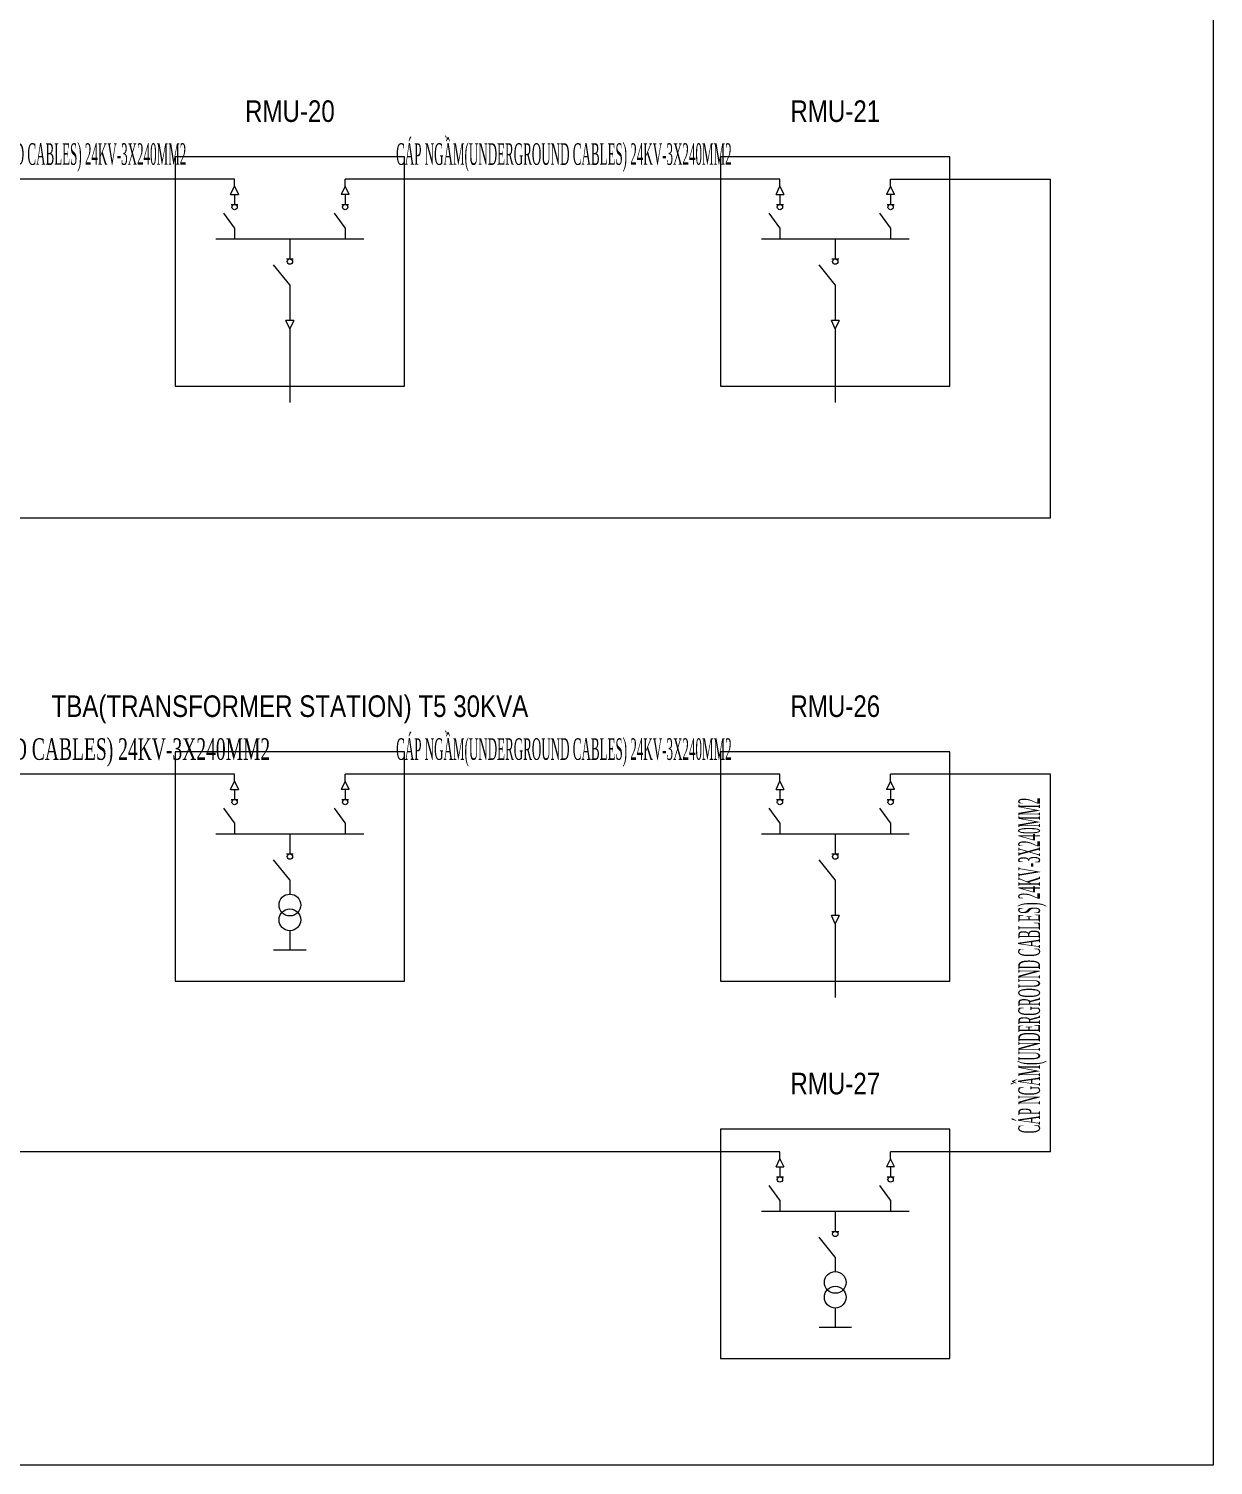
# Model space of a CAD drawing. Extents: x 391676 to 411044, y 2302576 to 2306330.
# Drawn here: x 392867 to 393416, y 2303862 to 2304528 of the extents above; entities that cross this region are included whole.
import ezdxf
from ezdxf.enums import TextEntityAlignment as Align

# ---------------------------------------------------------------- set-up
doc = ezdxf.new("R2010")
doc.units = 0
doc.header["$LTSCALE"] = 5
doc.header["$MEASUREMENT"] = 0
doc.layers.get('0').update_dxf_attribs({"linetype": 'CONTINUOUS', "lineweight": 5})
doc.styles.add('T1', font='vntimeh.shx', dxfattribs={"width": 0.6})
doc.styles.add('T2', font='VHARIAL.TTF', dxfattribs={"width": 0.8})

# ---------------------------------------------------------------- blocks, each defined once
blk = doc.blocks.new('sdgd3')
blk.add_wipeout([(396956.65, 2294428.25), (396956.65, 2295865.45), (398696.52, 2295865.45), (398696.52, 2294428.25)])
for p, q in [((398242.74, 2295024.38), (398041.16, 2295024.38)), ((398495.61, 2295024.38), (398294.03, 2295024.38)), ((398546.91, 2295024.38), (398621.03, 2295024.38)), ((398242.74, 2295017.4), (398242.74, 2295012.72)), ((398242.74, 2295017.4), (398242.74, 2295012.72)), ((398294.03, 2295017.4), (398294.03, 2295012.72)), ((398294.03, 2295017.4), (398294.03, 2295012.72)), ((398495.61, 2295017.4), (398495.61, 2295012.72)), ((398495.61, 2295017.4), (398495.61, 2295012.72)), ((398546.91, 2295017.4), (398546.91, 2295012.72)), ((398546.91, 2295017.4), (398546.91, 2295012.72)), ((398241.16, 2295012.72), (398244.32, 2295012.72)), ((398292.45, 2295012.72), (398295.62, 2295012.72)), ((398494.03, 2295012.72), (398497.19, 2295012.72)), ((398545.32, 2295012.72), (398548.49, 2295012.72)), ((398242.74, 2295001.85), (398237.8, 2295008.66)), ((398242.74, 2295001.85), (398237.8, 2295008.66)), ((398294.03, 2295001.85), (398289.09, 2295008.66)), ((398294.03, 2295001.85), (398289.09, 2295008.66)), ((398495.61, 2295001.85), (398490.67, 2295008.66)), ((398495.61, 2295001.85), (398490.67, 2295008.66)), ((398546.91, 2295001.85), (398541.97, 2295008.66)), ((398546.91, 2295001.85), (398541.97, 2295008.66)), ((398242.74, 2295001.85), (398242.74, 2294996.75)), ((398242.74, 2295001.85), (398242.74, 2294996.75)), ((398268.39, 2294996.75), (398268.39, 2294987.45)), ((398268.39, 2294996.75), (398268.39, 2294987.45)), ((398294.03, 2295001.85), (398294.03, 2294996.75)), ((398294.03, 2295001.85), (398294.03, 2294996.75)), ((398495.61, 2295001.85), (398495.61, 2294996.75)), ((398495.61, 2295001.85), (398495.61, 2294996.75)), ((398521.26, 2294996.75), (398521.26, 2294987.45)), ((398521.26, 2294996.75), (398521.26, 2294987.45)), ((398546.91, 2295001.85), (398546.91, 2294996.75)), ((398546.91, 2295001.85), (398546.91, 2294996.75)), ((398268.39, 2294975.49), (398260.84, 2294984.78)), ((398268.39, 2294975.49), (398260.84, 2294984.78)), ((398266.8, 2294987.45), (398269.97, 2294987.45)), ((398521.26, 2294975.49), (398513.72, 2294984.78)), ((398521.26, 2294975.49), (398513.72, 2294984.78)), ((398519.68, 2294987.45), (398522.84, 2294987.45)), ((398268.39, 2294975.49), (398268.39, 2294958.87)), ((398268.39, 2294975.49), (398268.39, 2294958.87)), ((398521.26, 2294975.49), (398521.26, 2294958.87)), ((398521.26, 2294975.49), (398521.26, 2294958.87)), ((397043.77, 2294867.5), (398621.03, 2294867.5)), ((398242.74, 2294748.55), (398041.16, 2294748.55)), ((398495.61, 2294748.55), (398294.03, 2294748.55)), ((398241.16, 2294736.88), (398244.32, 2294736.88)), ((398242.74, 2294741.57), (398242.74, 2294736.88)), ((398242.74, 2294741.57), (398242.74, 2294736.88)), ((398292.45, 2294736.88), (398295.62, 2294736.88)), ((398294.03, 2294741.57), (398294.03, 2294736.88)), ((398294.03, 2294741.57), (398294.03, 2294736.88)), ((398494.03, 2294736.88), (398497.19, 2294736.88)), ((398495.61, 2294741.57), (398495.61, 2294736.88)), ((398495.61, 2294741.57), (398495.61, 2294736.88)), ((398545.32, 2294736.88), (398548.49, 2294736.88)), ((398546.91, 2294741.57), (398546.91, 2294736.88)), ((398546.91, 2294741.57), (398546.91, 2294736.88)), ((398242.74, 2294726.02), (398237.8, 2294732.83)), ((398242.74, 2294726.02), (398237.8, 2294732.83)), ((398294.03, 2294726.02), (398289.09, 2294732.83)), ((398294.03, 2294726.02), (398289.09, 2294732.83)), ((398495.61, 2294726.02), (398490.67, 2294732.83)), ((398495.61, 2294726.02), (398490.67, 2294732.83)), ((398546.91, 2294726.02), (398541.97, 2294732.83)), ((398546.91, 2294726.02), (398541.97, 2294732.83)), ((398242.74, 2294726.02), (398242.74, 2294720.92)), ((398242.74, 2294726.02), (398242.74, 2294720.92)), ((398294.03, 2294726.02), (398294.03, 2294720.92)), ((398294.03, 2294726.02), (398294.03, 2294720.92)), ((398495.61, 2294726.02), (398495.61, 2294720.92)), ((398495.61, 2294726.02), (398495.61, 2294720.92)), ((398546.91, 2294726.02), (398546.91, 2294720.92)), ((398546.91, 2294726.02), (398546.91, 2294720.92)), ((398268.39, 2294720.92), (398268.39, 2294711.62)), ((398268.39, 2294720.92), (398268.39, 2294711.62)), ((398521.26, 2294720.92), (398521.26, 2294711.62)), ((398521.26, 2294720.92), (398521.26, 2294711.62)), ((398266.8, 2294711.62), (398269.97, 2294711.62)), ((398519.68, 2294711.62), (398522.84, 2294711.62)), ((398268.39, 2294699.66), (398260.84, 2294708.95)), ((398268.39, 2294699.66), (398260.84, 2294708.95)), ((398521.26, 2294699.66), (398513.72, 2294708.95)), ((398521.26, 2294699.66), (398513.72, 2294708.95)), ((398268.39, 2294699.66), (398268.39, 2294693)), ((398268.39, 2294699.66), (398268.39, 2294693)), ((398521.26, 2294699.66), (398521.26, 2294683.04)), ((398521.26, 2294699.66), (398521.26, 2294683.04)), ((398268.39, 2294676.04), (398268.39, 2294667.09)), ((398268.39, 2294676.04), (398268.39, 2294667.09)), ((398495.61, 2294573.61), (397044.91, 2294573.61)), ((398621.03, 2294573.61), (398546.91, 2294573.61)), ((398495.61, 2294566.63), (398495.61, 2294561.94)), ((398495.61, 2294566.63), (398495.61, 2294561.94)), ((398546.91, 2294566.63), (398546.91, 2294561.94)), ((398546.91, 2294566.63), (398546.91, 2294561.94)), ((398495.61, 2294551.07), (398490.67, 2294557.89)), ((398495.61, 2294551.07), (398490.67, 2294557.89)), ((398494.03, 2294561.94), (398497.19, 2294561.94)), ((398546.91, 2294551.07), (398541.97, 2294557.89)), ((398546.91, 2294551.07), (398541.97, 2294557.89)), ((398545.32, 2294561.94), (398548.49, 2294561.94)), ((398495.61, 2294551.07), (398495.61, 2294545.98)), ((398495.61, 2294551.07), (398495.61, 2294545.98)), ((398546.91, 2294551.07), (398546.91, 2294545.98)), ((398546.91, 2294551.07), (398546.91, 2294545.98)), ((398521.26, 2294545.98), (398521.26, 2294536.68)), ((398521.26, 2294545.98), (398521.26, 2294536.68)), ((398519.68, 2294536.68), (398522.84, 2294536.68)), ((398521.26, 2294524.72), (398513.72, 2294534)), ((398521.26, 2294524.72), (398513.72, 2294534)), ((398521.26, 2294524.72), (398521.26, 2294518.06)), ((398521.26, 2294524.72), (398521.26, 2294518.06)), ((398521.26, 2294501.1), (398521.26, 2294492.14)), ((398521.26, 2294501.1), (398521.26, 2294492.14))]:
    blk.add_line(p, q)
at = {"ltscale": 20}
for p, q in [((398242.74, 2295021.15), (398242.74, 2295024.38)), ((398242.74, 2295021.15), (398242.74, 2295024.38)), ((398294.03, 2295021.15), (398294.03, 2295024.38)), ((398294.03, 2295021.15), (398294.03, 2295024.38)), ((398495.61, 2295021.15), (398495.61, 2295024.38)), ((398495.61, 2295021.15), (398495.61, 2295024.38)), ((398546.91, 2295021.15), (398546.91, 2295024.38)), ((398546.91, 2295021.15), (398546.91, 2295024.38)), ((398240.91, 2295017.4), (398242.74, 2295021.15)), ((398240.91, 2295017.4), (398242.74, 2295021.15)), ((398240.91, 2295017.4), (398244.56, 2295017.4)), ((398240.91, 2295017.4), (398244.56, 2295017.4)), ((398242.74, 2295021.15), (398244.56, 2295017.4)), ((398242.74, 2295021.15), (398244.56, 2295017.4)), ((398294.03, 2295021.15), (398292.21, 2295017.4)), ((398294.03, 2295021.15), (398292.21, 2295017.4)), ((398295.86, 2295017.4), (398292.21, 2295017.4)), ((398295.86, 2295017.4), (398292.21, 2295017.4)), ((398295.86, 2295017.4), (398294.03, 2295021.15)), ((398295.86, 2295017.4), (398294.03, 2295021.15)), ((398493.79, 2295017.4), (398495.61, 2295021.15)), ((398493.79, 2295017.4), (398495.61, 2295021.15)), ((398493.79, 2295017.4), (398497.43, 2295017.4)), ((398493.79, 2295017.4), (398497.43, 2295017.4)), ((398495.61, 2295021.15), (398497.43, 2295017.4)), ((398495.61, 2295021.15), (398497.43, 2295017.4)), ((398546.91, 2295021.15), (398545.08, 2295017.4)), ((398546.91, 2295021.15), (398545.08, 2295017.4)), ((398548.73, 2295017.4), (398545.08, 2295017.4)), ((398548.73, 2295017.4), (398545.08, 2295017.4)), ((398548.73, 2295017.4), (398546.91, 2295021.15)), ((398548.73, 2295017.4), (398546.91, 2295021.15)), ((398270.21, 2294958.87), (398266.56, 2294958.87)), ((398268.39, 2294955.13), (398266.56, 2294958.87)), ((398270.21, 2294958.87), (398266.56, 2294958.87)), ((398268.39, 2294955.13), (398266.56, 2294958.87)), ((398270.21, 2294958.87), (398268.39, 2294955.13)), ((398270.21, 2294958.87), (398268.39, 2294955.13)), ((398523.08, 2294958.87), (398519.43, 2294958.87)), ((398521.26, 2294955.13), (398519.43, 2294958.87)), ((398523.08, 2294958.87), (398519.43, 2294958.87)), ((398521.26, 2294955.13), (398519.43, 2294958.87)), ((398523.08, 2294958.87), (398521.26, 2294955.13)), ((398523.08, 2294958.87), (398521.26, 2294955.13)), ((398268.39, 2294955.13), (398268.39, 2294920.96)), ((398268.39, 2294955.13), (398268.39, 2294920.96)), ((398521.26, 2294955.13), (398521.26, 2294920.96)), ((398521.26, 2294955.13), (398521.26, 2294920.96)), ((398240.91, 2294741.57), (398242.74, 2294745.32)), ((398240.91, 2294741.57), (398242.74, 2294745.32)), ((398242.74, 2294745.32), (398242.74, 2294748.55)), ((398242.74, 2294745.32), (398242.74, 2294748.55)), ((398242.74, 2294745.32), (398244.56, 2294741.57)), ((398242.74, 2294745.32), (398244.56, 2294741.57)), ((398294.03, 2294745.32), (398292.21, 2294741.57)), ((398294.03, 2294745.32), (398292.21, 2294741.57)), ((398294.03, 2294745.32), (398294.03, 2294748.55)), ((398294.03, 2294745.32), (398294.03, 2294748.55)), ((398295.86, 2294741.57), (398294.03, 2294745.32)), ((398295.86, 2294741.57), (398294.03, 2294745.32)), ((398493.79, 2294741.57), (398495.61, 2294745.32)), ((398493.79, 2294741.57), (398495.61, 2294745.32)), ((398495.61, 2294745.32), (398495.61, 2294748.55)), ((398495.61, 2294745.32), (398495.61, 2294748.55)), ((398495.61, 2294745.32), (398497.43, 2294741.57)), ((398495.61, 2294745.32), (398497.43, 2294741.57)), ((398546.91, 2294745.32), (398545.08, 2294741.57)), ((398546.91, 2294745.32), (398545.08, 2294741.57)), ((398546.91, 2294745.32), (398546.91, 2294748.55)), ((398546.91, 2294745.32), (398546.91, 2294748.55)), ((398548.73, 2294741.57), (398546.91, 2294745.32)), ((398548.73, 2294741.57), (398546.91, 2294745.32)), ((398240.91, 2294741.57), (398244.56, 2294741.57)), ((398240.91, 2294741.57), (398244.56, 2294741.57)), ((398295.86, 2294741.57), (398292.21, 2294741.57)), ((398295.86, 2294741.57), (398292.21, 2294741.57)), ((398493.79, 2294741.57), (398497.43, 2294741.57)), ((398493.79, 2294741.57), (398497.43, 2294741.57)), ((398548.73, 2294741.57), (398545.08, 2294741.57)), ((398548.73, 2294741.57), (398545.08, 2294741.57)), ((398523.08, 2294683.04), (398519.43, 2294683.04)), ((398521.26, 2294679.3), (398519.43, 2294683.04)), ((398523.08, 2294683.04), (398519.43, 2294683.04)), ((398521.26, 2294679.3), (398519.43, 2294683.04)), ((398523.08, 2294683.04), (398521.26, 2294679.3)), ((398523.08, 2294683.04), (398521.26, 2294679.3)), ((398521.26, 2294679.3), (398521.26, 2294645.13)), ((398521.26, 2294679.3), (398521.26, 2294645.13)), ((398493.79, 2294566.63), (398495.61, 2294570.37)), ((398493.79, 2294566.63), (398495.61, 2294570.37)), ((398495.61, 2294570.37), (398495.61, 2294573.61)), ((398495.61, 2294570.37), (398495.61, 2294573.61)), ((398495.61, 2294570.37), (398497.43, 2294566.63)), ((398495.61, 2294570.37), (398497.43, 2294566.63)), ((398546.91, 2294570.37), (398545.08, 2294566.63)), ((398546.91, 2294570.37), (398545.08, 2294566.63)), ((398546.91, 2294570.37), (398546.91, 2294573.61)), ((398546.91, 2294570.37), (398546.91, 2294573.61)), ((398548.73, 2294566.63), (398546.91, 2294570.37)), ((398548.73, 2294566.63), (398546.91, 2294570.37)), ((398493.79, 2294566.63), (398497.43, 2294566.63)), ((398493.79, 2294566.63), (398497.43, 2294566.63)), ((398548.73, 2294566.63), (398545.08, 2294566.63)), ((398548.73, 2294566.63), (398545.08, 2294566.63))]:
    blk.add_line(p, q, dxfattribs=at)
at = {"ltscale": 2}
for p, q in [((398621.03, 2294867.5), (398621.03, 2295024.38)), ((398621.03, 2294748.55), (398546.91, 2294748.55)), ((398621.03, 2294573.61), (398621.03, 2294748.55))]:
    blk.add_line(p, q, dxfattribs=at)
at = {"color": 6}
for p, q in [((398275.91, 2294667.09), (398260.86, 2294667.09)), ((398275.91, 2294667.09), (398260.86, 2294667.09)), ((398528.79, 2294492.14), (398513.73, 2294492.14)), ((398528.79, 2294492.14), (398513.73, 2294492.14))]:
    blk.add_line(p, q, dxfattribs=at)
at = {"ltscale": 2}
blk.add_lwpolyline([(396956.65, 2295865.45), (398696.52, 2295865.45), (398696.52, 2294428.25), (396956.65, 2294428.25)], close=True, dxfattribs=at)
at = {"color": 3}
for points in [[(398215.23, 2295034.76), (398215.23, 2294928.44), (398321.55, 2294928.44), (398321.55, 2295034.76)], [(398468.1, 2295034.76), (398468.1, 2294928.44), (398574.42, 2294928.44), (398574.42, 2295034.76)], [(398215.23, 2294758.93), (398215.23, 2294652.61), (398321.55, 2294652.61), (398321.55, 2294758.93)], [(398468.1, 2294758.93), (398468.1, 2294652.61), (398574.42, 2294652.61), (398574.42, 2294758.93)], [(398468.1, 2294583.99), (398468.1, 2294477.67), (398574.42, 2294477.67), (398574.42, 2294583.99)]]:
    blk.add_lwpolyline(points, close=True, dxfattribs=at)
at = {"color": 6, "const_width": 0.652}
for points in [[(398234.04, 2294996.75), (398302.73, 2294996.75)], [(398486.91, 2294996.75), (398555.6, 2294996.75)], [(398234.04, 2294720.92), (398302.73, 2294720.92)], [(398486.91, 2294720.92), (398555.6, 2294720.92)], [(398260.86, 2294667.09), (398275.91, 2294667.09)], [(398486.91, 2294545.98), (398555.6, 2294545.98)], [(398513.73, 2294492.14), (398528.79, 2294492.14)]]:
    blk.add_lwpolyline(points, dxfattribs=at)
for centre, radius in [((398242.74, 2295011.49), 1.23), ((398242.74, 2295011.49), 1.23), ((398294.03, 2295011.49), 1.23), ((398294.03, 2295011.49), 1.23), ((398495.61, 2295011.49), 1.23), ((398495.61, 2295011.49), 1.23), ((398546.91, 2295011.49), 1.23), ((398546.91, 2295011.49), 1.23), ((398268.39, 2294986.23), 1.23), ((398268.39, 2294986.23), 1.23), ((398521.26, 2294986.23), 1.23), ((398521.26, 2294986.23), 1.23), ((398242.74, 2294735.66), 1.23), ((398242.74, 2294735.66), 1.23), ((398294.03, 2294735.66), 1.23), ((398294.03, 2294735.66), 1.23), ((398495.61, 2294735.66), 1.23), ((398495.61, 2294735.66), 1.23), ((398546.91, 2294735.66), 1.23), ((398546.91, 2294735.66), 1.23), ((398268.39, 2294710.39), 1.23), ((398268.39, 2294710.39), 1.23), ((398521.26, 2294710.39), 1.23), ((398521.26, 2294710.39), 1.23), ((398268.39, 2294687.95), 5.05), ((398268.39, 2294687.95), 5.05), ((398268.39, 2294681.09), 5.05), ((398268.39, 2294681.09), 5.05), ((398495.61, 2294560.72), 1.23), ((398495.61, 2294560.72), 1.23), ((398546.91, 2294560.72), 1.23), ((398546.91, 2294560.72), 1.23), ((398521.26, 2294535.45), 1.23), ((398521.26, 2294535.45), 1.23), ((398521.26, 2294513.01), 5.05), ((398521.26, 2294513.01), 5.05), ((398521.26, 2294506.15), 5.05), ((398521.26, 2294506.15), 5.05)]:
    blk.add_circle(centre, radius)
for s, style, width, p in [('RMU-20', 'T2', 0.8, (398268.39, 2295050.97)), ('RMU-21', 'T2', 0.8, (398521.26, 2295050.97)), ('c¸p NGÇM(UNDERGROUND CABLES) 24kv-3X240mm2', 'T1', 0.4, (398142.56, 2295031.08)), ('c¸p NGÇM(UNDERGROUND CABLES) 24kv-3X240mm2', 'T1', 0.4, (398395.43, 2295031.08)), ('TBA(TRANSFORMER STATION) t6 50kva', 'T2', 0.8, (398268.39, 2294775.13)), ('RMU-26', 'T2', 0.8, (398521.26, 2294775.13)), ('c¸p NGÇM(UNDERGROUND CABLES) 24kv-3X240mm2', 'T1', 0.6, (398142.56, 2294755.25)), ('c¸p NGÇM(UNDERGROUND CABLES) 24kv-3X240mm2', 'T1', 0.4, (398395.43, 2294755.25)), ('RMU-27', 'T2', 0.8, (398521.26, 2294600.19))]:
    blk.add_text(s, height=10, dxfattribs=dict(style=style, width=width)).set_placement(p, align=Align.CENTER)
at = {"style": 'T1', "width": 0.4}
blk.add_text('c¸p NGÇM(UNDERGROUND CABLES) 24kv-3X240mm2', height=10, rotation=90, dxfattribs=at).set_placement((398616.13, 2294659.89), align=Align.CENTER)
blk.add_wipeout([(396956.65, 2294428.25), (396956.65, 2295865.45), (398696.52, 2295865.45), (398696.52, 2294428.25)])
for p, q in [((398242.74, 2295024.38), (398041.16, 2295024.38)), ((398495.61, 2295024.38), (398294.03, 2295024.38)), ((398546.91, 2295024.38), (398621.03, 2295024.38)), ((398242.74, 2295017.4), (398242.74, 2295012.72)), ((398242.74, 2295017.4), (398242.74, 2295012.72)), ((398294.03, 2295017.4), (398294.03, 2295012.72)), ((398294.03, 2295017.4), (398294.03, 2295012.72)), ((398495.61, 2295017.4), (398495.61, 2295012.72)), ((398495.61, 2295017.4), (398495.61, 2295012.72)), ((398546.91, 2295017.4), (398546.91, 2295012.72)), ((398546.91, 2295017.4), (398546.91, 2295012.72)), ((398241.16, 2295012.72), (398244.32, 2295012.72)), ((398292.45, 2295012.72), (398295.62, 2295012.72)), ((398494.03, 2295012.72), (398497.19, 2295012.72)), ((398545.32, 2295012.72), (398548.49, 2295012.72)), ((398242.74, 2295001.85), (398237.8, 2295008.66)), ((398242.74, 2295001.85), (398237.8, 2295008.66)), ((398294.03, 2295001.85), (398289.09, 2295008.66)), ((398294.03, 2295001.85), (398289.09, 2295008.66)), ((398495.61, 2295001.85), (398490.67, 2295008.66)), ((398495.61, 2295001.85), (398490.67, 2295008.66)), ((398546.91, 2295001.85), (398541.97, 2295008.66)), ((398546.91, 2295001.85), (398541.97, 2295008.66)), ((398242.74, 2295001.85), (398242.74, 2294996.75)), ((398242.74, 2295001.85), (398242.74, 2294996.75)), ((398268.39, 2294996.75), (398268.39, 2294987.45)), ((398268.39, 2294996.75), (398268.39, 2294987.45)), ((398294.03, 2295001.85), (398294.03, 2294996.75)), ((398294.03, 2295001.85), (398294.03, 2294996.75)), ((398495.61, 2295001.85), (398495.61, 2294996.75)), ((398495.61, 2295001.85), (398495.61, 2294996.75)), ((398521.26, 2294996.75), (398521.26, 2294987.45)), ((398521.26, 2294996.75), (398521.26, 2294987.45)), ((398546.91, 2295001.85), (398546.91, 2294996.75)), ((398546.91, 2295001.85), (398546.91, 2294996.75)), ((398268.39, 2294975.49), (398260.84, 2294984.78)), ((398268.39, 2294975.49), (398260.84, 2294984.78)), ((398266.8, 2294987.45), (398269.97, 2294987.45)), ((398521.26, 2294975.49), (398513.72, 2294984.78)), ((398521.26, 2294975.49), (398513.72, 2294984.78)), ((398519.68, 2294987.45), (398522.84, 2294987.45)), ((398268.39, 2294975.49), (398268.39, 2294958.87)), ((398268.39, 2294975.49), (398268.39, 2294958.87)), ((398521.26, 2294975.49), (398521.26, 2294958.87)), ((398521.26, 2294975.49), (398521.26, 2294958.87)), ((397043.77, 2294867.5), (398621.03, 2294867.5)), ((398242.74, 2294748.55), (398041.16, 2294748.55)), ((398495.61, 2294748.55), (398294.03, 2294748.55)), ((398241.16, 2294736.88), (398244.32, 2294736.88)), ((398242.74, 2294741.57), (398242.74, 2294736.88)), ((398242.74, 2294741.57), (398242.74, 2294736.88)), ((398292.45, 2294736.88), (398295.62, 2294736.88)), ((398294.03, 2294741.57), (398294.03, 2294736.88)), ((398294.03, 2294741.57), (398294.03, 2294736.88)), ((398494.03, 2294736.88), (398497.19, 2294736.88)), ((398495.61, 2294741.57), (398495.61, 2294736.88)), ((398495.61, 2294741.57), (398495.61, 2294736.88)), ((398545.32, 2294736.88), (398548.49, 2294736.88)), ((398546.91, 2294741.57), (398546.91, 2294736.88)), ((398546.91, 2294741.57), (398546.91, 2294736.88)), ((398242.74, 2294726.02), (398237.8, 2294732.83)), ((398242.74, 2294726.02), (398237.8, 2294732.83)), ((398294.03, 2294726.02), (398289.09, 2294732.83)), ((398294.03, 2294726.02), (398289.09, 2294732.83)), ((398495.61, 2294726.02), (398490.67, 2294732.83)), ((398495.61, 2294726.02), (398490.67, 2294732.83)), ((398546.91, 2294726.02), (398541.97, 2294732.83)), ((398546.91, 2294726.02), (398541.97, 2294732.83)), ((398242.74, 2294726.02), (398242.74, 2294720.92)), ((398242.74, 2294726.02), (398242.74, 2294720.92)), ((398294.03, 2294726.02), (398294.03, 2294720.92)), ((398294.03, 2294726.02), (398294.03, 2294720.92)), ((398495.61, 2294726.02), (398495.61, 2294720.92)), ((398495.61, 2294726.02), (398495.61, 2294720.92)), ((398546.91, 2294726.02), (398546.91, 2294720.92)), ((398546.91, 2294726.02), (398546.91, 2294720.92)), ((398268.39, 2294720.92), (398268.39, 2294711.62)), ((398268.39, 2294720.92), (398268.39, 2294711.62)), ((398521.26, 2294720.92), (398521.26, 2294711.62)), ((398521.26, 2294720.92), (398521.26, 2294711.62)), ((398266.8, 2294711.62), (398269.97, 2294711.62)), ((398519.68, 2294711.62), (398522.84, 2294711.62)), ((398268.39, 2294699.66), (398260.84, 2294708.95)), ((398268.39, 2294699.66), (398260.84, 2294708.95)), ((398521.26, 2294699.66), (398513.72, 2294708.95)), ((398521.26, 2294699.66), (398513.72, 2294708.95)), ((398268.39, 2294699.66), (398268.39, 2294693)), ((398268.39, 2294699.66), (398268.39, 2294693)), ((398521.26, 2294699.66), (398521.26, 2294683.04)), ((398521.26, 2294699.66), (398521.26, 2294683.04)), ((398268.39, 2294676.04), (398268.39, 2294667.09)), ((398268.39, 2294676.04), (398268.39, 2294667.09)), ((398495.61, 2294573.61), (397044.91, 2294573.61)), ((398621.03, 2294573.61), (398546.91, 2294573.61)), ((398495.61, 2294566.63), (398495.61, 2294561.94)), ((398495.61, 2294566.63), (398495.61, 2294561.94)), ((398546.91, 2294566.63), (398546.91, 2294561.94)), ((398546.91, 2294566.63), (398546.91, 2294561.94)), ((398495.61, 2294551.07), (398490.67, 2294557.89)), ((398495.61, 2294551.07), (398490.67, 2294557.89)), ((398494.03, 2294561.94), (398497.19, 2294561.94)), ((398546.91, 2294551.07), (398541.97, 2294557.89)), ((398546.91, 2294551.07), (398541.97, 2294557.89)), ((398545.32, 2294561.94), (398548.49, 2294561.94)), ((398495.61, 2294551.07), (398495.61, 2294545.98)), ((398495.61, 2294551.07), (398495.61, 2294545.98)), ((398546.91, 2294551.07), (398546.91, 2294545.98)), ((398546.91, 2294551.07), (398546.91, 2294545.98)), ((398521.26, 2294545.98), (398521.26, 2294536.68)), ((398521.26, 2294545.98), (398521.26, 2294536.68)), ((398519.68, 2294536.68), (398522.84, 2294536.68)), ((398521.26, 2294524.72), (398513.72, 2294534)), ((398521.26, 2294524.72), (398513.72, 2294534)), ((398521.26, 2294524.72), (398521.26, 2294518.06)), ((398521.26, 2294524.72), (398521.26, 2294518.06)), ((398521.26, 2294501.1), (398521.26, 2294492.14)), ((398521.26, 2294501.1), (398521.26, 2294492.14))]:
    blk.add_line(p, q)
at = {"ltscale": 20}
for p, q in [((398242.74, 2295021.15), (398242.74, 2295024.38)), ((398242.74, 2295021.15), (398242.74, 2295024.38)), ((398294.03, 2295021.15), (398294.03, 2295024.38)), ((398294.03, 2295021.15), (398294.03, 2295024.38)), ((398495.61, 2295021.15), (398495.61, 2295024.38)), ((398495.61, 2295021.15), (398495.61, 2295024.38)), ((398546.91, 2295021.15), (398546.91, 2295024.38)), ((398546.91, 2295021.15), (398546.91, 2295024.38)), ((398240.91, 2295017.4), (398242.74, 2295021.15)), ((398240.91, 2295017.4), (398242.74, 2295021.15)), ((398240.91, 2295017.4), (398244.56, 2295017.4)), ((398240.91, 2295017.4), (398244.56, 2295017.4)), ((398242.74, 2295021.15), (398244.56, 2295017.4)), ((398242.74, 2295021.15), (398244.56, 2295017.4)), ((398294.03, 2295021.15), (398292.21, 2295017.4)), ((398294.03, 2295021.15), (398292.21, 2295017.4)), ((398295.86, 2295017.4), (398292.21, 2295017.4)), ((398295.86, 2295017.4), (398292.21, 2295017.4)), ((398295.86, 2295017.4), (398294.03, 2295021.15)), ((398295.86, 2295017.4), (398294.03, 2295021.15)), ((398493.79, 2295017.4), (398495.61, 2295021.15)), ((398493.79, 2295017.4), (398495.61, 2295021.15)), ((398493.79, 2295017.4), (398497.43, 2295017.4)), ((398493.79, 2295017.4), (398497.43, 2295017.4)), ((398495.61, 2295021.15), (398497.43, 2295017.4)), ((398495.61, 2295021.15), (398497.43, 2295017.4)), ((398546.91, 2295021.15), (398545.08, 2295017.4)), ((398546.91, 2295021.15), (398545.08, 2295017.4)), ((398548.73, 2295017.4), (398545.08, 2295017.4)), ((398548.73, 2295017.4), (398545.08, 2295017.4)), ((398548.73, 2295017.4), (398546.91, 2295021.15)), ((398548.73, 2295017.4), (398546.91, 2295021.15)), ((398270.21, 2294958.87), (398266.56, 2294958.87)), ((398268.39, 2294955.13), (398266.56, 2294958.87)), ((398270.21, 2294958.87), (398266.56, 2294958.87)), ((398268.39, 2294955.13), (398266.56, 2294958.87)), ((398270.21, 2294958.87), (398268.39, 2294955.13)), ((398270.21, 2294958.87), (398268.39, 2294955.13)), ((398523.08, 2294958.87), (398519.43, 2294958.87)), ((398521.26, 2294955.13), (398519.43, 2294958.87)), ((398523.08, 2294958.87), (398519.43, 2294958.87)), ((398521.26, 2294955.13), (398519.43, 2294958.87)), ((398523.08, 2294958.87), (398521.26, 2294955.13)), ((398523.08, 2294958.87), (398521.26, 2294955.13)), ((398268.39, 2294955.13), (398268.39, 2294920.96)), ((398268.39, 2294955.13), (398268.39, 2294920.96)), ((398521.26, 2294955.13), (398521.26, 2294920.96)), ((398521.26, 2294955.13), (398521.26, 2294920.96)), ((398240.91, 2294741.57), (398242.74, 2294745.32)), ((398240.91, 2294741.57), (398242.74, 2294745.32)), ((398242.74, 2294745.32), (398242.74, 2294748.55)), ((398242.74, 2294745.32), (398242.74, 2294748.55)), ((398242.74, 2294745.32), (398244.56, 2294741.57)), ((398242.74, 2294745.32), (398244.56, 2294741.57)), ((398294.03, 2294745.32), (398292.21, 2294741.57)), ((398294.03, 2294745.32), (398292.21, 2294741.57)), ((398294.03, 2294745.32), (398294.03, 2294748.55)), ((398294.03, 2294745.32), (398294.03, 2294748.55)), ((398295.86, 2294741.57), (398294.03, 2294745.32)), ((398295.86, 2294741.57), (398294.03, 2294745.32)), ((398493.79, 2294741.57), (398495.61, 2294745.32)), ((398493.79, 2294741.57), (398495.61, 2294745.32)), ((398495.61, 2294745.32), (398495.61, 2294748.55)), ((398495.61, 2294745.32), (398495.61, 2294748.55)), ((398495.61, 2294745.32), (398497.43, 2294741.57)), ((398495.61, 2294745.32), (398497.43, 2294741.57)), ((398546.91, 2294745.32), (398545.08, 2294741.57)), ((398546.91, 2294745.32), (398545.08, 2294741.57)), ((398546.91, 2294745.32), (398546.91, 2294748.55)), ((398546.91, 2294745.32), (398546.91, 2294748.55)), ((398548.73, 2294741.57), (398546.91, 2294745.32)), ((398548.73, 2294741.57), (398546.91, 2294745.32)), ((398240.91, 2294741.57), (398244.56, 2294741.57)), ((398240.91, 2294741.57), (398244.56, 2294741.57)), ((398295.86, 2294741.57), (398292.21, 2294741.57)), ((398295.86, 2294741.57), (398292.21, 2294741.57)), ((398493.79, 2294741.57), (398497.43, 2294741.57)), ((398493.79, 2294741.57), (398497.43, 2294741.57)), ((398548.73, 2294741.57), (398545.08, 2294741.57)), ((398548.73, 2294741.57), (398545.08, 2294741.57)), ((398523.08, 2294683.04), (398519.43, 2294683.04)), ((398521.26, 2294679.3), (398519.43, 2294683.04)), ((398523.08, 2294683.04), (398519.43, 2294683.04)), ((398521.26, 2294679.3), (398519.43, 2294683.04)), ((398523.08, 2294683.04), (398521.26, 2294679.3)), ((398523.08, 2294683.04), (398521.26, 2294679.3)), ((398521.26, 2294679.3), (398521.26, 2294645.13)), ((398521.26, 2294679.3), (398521.26, 2294645.13)), ((398493.79, 2294566.63), (398495.61, 2294570.37)), ((398493.79, 2294566.63), (398495.61, 2294570.37)), ((398495.61, 2294570.37), (398495.61, 2294573.61)), ((398495.61, 2294570.37), (398495.61, 2294573.61)), ((398495.61, 2294570.37), (398497.43, 2294566.63)), ((398495.61, 2294570.37), (398497.43, 2294566.63)), ((398546.91, 2294570.37), (398545.08, 2294566.63)), ((398546.91, 2294570.37), (398545.08, 2294566.63)), ((398546.91, 2294570.37), (398546.91, 2294573.61)), ((398546.91, 2294570.37), (398546.91, 2294573.61)), ((398548.73, 2294566.63), (398546.91, 2294570.37)), ((398548.73, 2294566.63), (398546.91, 2294570.37)), ((398493.79, 2294566.63), (398497.43, 2294566.63)), ((398493.79, 2294566.63), (398497.43, 2294566.63)), ((398548.73, 2294566.63), (398545.08, 2294566.63)), ((398548.73, 2294566.63), (398545.08, 2294566.63))]:
    blk.add_line(p, q, dxfattribs=at)
at = {"ltscale": 2}
for p, q in [((398621.03, 2294867.5), (398621.03, 2295024.38)), ((398621.03, 2294748.55), (398546.91, 2294748.55)), ((398621.03, 2294573.61), (398621.03, 2294748.55))]:
    blk.add_line(p, q, dxfattribs=at)
at = {"color": 6}
for p, q in [((398275.91, 2294667.09), (398260.86, 2294667.09)), ((398275.91, 2294667.09), (398260.86, 2294667.09)), ((398528.79, 2294492.14), (398513.73, 2294492.14)), ((398528.79, 2294492.14), (398513.73, 2294492.14))]:
    blk.add_line(p, q, dxfattribs=at)
at = {"ltscale": 2}
blk.add_lwpolyline([(396956.65, 2295865.45), (398696.52, 2295865.45), (398696.52, 2294428.25), (396956.65, 2294428.25)], close=True, dxfattribs=at)
at = {"color": 3}
for points in [[(398215.23, 2295034.76), (398215.23, 2294928.44), (398321.55, 2294928.44), (398321.55, 2295034.76)], [(398468.1, 2295034.76), (398468.1, 2294928.44), (398574.42, 2294928.44), (398574.42, 2295034.76)], [(398215.23, 2294758.93), (398215.23, 2294652.61), (398321.55, 2294652.61), (398321.55, 2294758.93)], [(398468.1, 2294758.93), (398468.1, 2294652.61), (398574.42, 2294652.61), (398574.42, 2294758.93)], [(398468.1, 2294583.99), (398468.1, 2294477.67), (398574.42, 2294477.67), (398574.42, 2294583.99)]]:
    blk.add_lwpolyline(points, close=True, dxfattribs=at)
at = {"color": 6, "const_width": 0.652}
for points in [[(398234.04, 2294996.75), (398302.73, 2294996.75)], [(398486.91, 2294996.75), (398555.6, 2294996.75)], [(398234.04, 2294720.92), (398302.73, 2294720.92)], [(398486.91, 2294720.92), (398555.6, 2294720.92)], [(398260.86, 2294667.09), (398275.91, 2294667.09)], [(398486.91, 2294545.98), (398555.6, 2294545.98)], [(398513.73, 2294492.14), (398528.79, 2294492.14)]]:
    blk.add_lwpolyline(points, dxfattribs=at)
for centre, radius in [((398242.74, 2295011.49), 1.23), ((398242.74, 2295011.49), 1.23), ((398294.03, 2295011.49), 1.23), ((398294.03, 2295011.49), 1.23), ((398495.61, 2295011.49), 1.23), ((398495.61, 2295011.49), 1.23), ((398546.91, 2295011.49), 1.23), ((398546.91, 2295011.49), 1.23), ((398268.39, 2294986.23), 1.23), ((398268.39, 2294986.23), 1.23), ((398521.26, 2294986.23), 1.23), ((398521.26, 2294986.23), 1.23), ((398242.74, 2294735.66), 1.23), ((398242.74, 2294735.66), 1.23), ((398294.03, 2294735.66), 1.23), ((398294.03, 2294735.66), 1.23), ((398495.61, 2294735.66), 1.23), ((398495.61, 2294735.66), 1.23), ((398546.91, 2294735.66), 1.23), ((398546.91, 2294735.66), 1.23), ((398268.39, 2294710.39), 1.23), ((398268.39, 2294710.39), 1.23), ((398521.26, 2294710.39), 1.23), ((398521.26, 2294710.39), 1.23), ((398268.39, 2294687.95), 5.05), ((398268.39, 2294687.95), 5.05), ((398268.39, 2294681.09), 5.05), ((398268.39, 2294681.09), 5.05), ((398495.61, 2294560.72), 1.23), ((398495.61, 2294560.72), 1.23), ((398546.91, 2294560.72), 1.23), ((398546.91, 2294560.72), 1.23), ((398521.26, 2294535.45), 1.23), ((398521.26, 2294535.45), 1.23), ((398521.26, 2294513.01), 5.05), ((398521.26, 2294513.01), 5.05), ((398521.26, 2294506.15), 5.05), ((398521.26, 2294506.15), 5.05)]:
    blk.add_circle(centre, radius)
for s, style, width, p in [('RMU-20', 'T2', 0.8, (398268.39, 2295050.97)), ('RMU-21', 'T2', 0.8, (398521.26, 2295050.97)), ('c¸p NGÇM(UNDERGROUND CABLES) 24kv-3X240mm2', 'T1', 0.4, (398142.56, 2295031.08)), ('c¸p NGÇM(UNDERGROUND CABLES) 24kv-3X240mm2', 'T1', 0.4, (398395.43, 2295031.08)), ('TBA(TRANSFORMER STATION) t6 50kva', 'T2', 0.8, (398268.39, 2294775.13)), ('RMU-26', 'T2', 0.8, (398521.26, 2294775.13)), ('c¸p NGÇM(UNDERGROUND CABLES) 24kv-3X240mm2', 'T1', 0.6, (398142.56, 2294755.25)), ('c¸p NGÇM(UNDERGROUND CABLES) 24kv-3X240mm2', 'T1', 0.4, (398395.43, 2294755.25)), ('RMU-27', 'T2', 0.8, (398521.26, 2294600.19))]:
    blk.add_text(s, height=10, dxfattribs=dict(style=style, width=width)).set_placement(p, align=Align.CENTER)
at = {"style": 'T1', "width": 0.4}
blk.add_text('c¸p NGÇM(UNDERGROUND CABLES) 24kv-3X240mm2', height=10, rotation=90, dxfattribs=at).set_placement((398616.13, 2294659.89), align=Align.CENTER)
blk.add_wipeout([(396956.65, 2294428.25), (396956.65, 2295865.45), (398696.52, 2295865.45), (398696.52, 2294428.25)])
for p, q in [((398242.74, 2295024.38), (398041.16, 2295024.38)), ((398495.61, 2295024.38), (398294.03, 2295024.38)), ((398546.91, 2295024.38), (398621.03, 2295024.38)), ((398242.74, 2295017.4), (398242.74, 2295012.72)), ((398242.74, 2295017.4), (398242.74, 2295012.72)), ((398294.03, 2295017.4), (398294.03, 2295012.72)), ((398294.03, 2295017.4), (398294.03, 2295012.72)), ((398495.61, 2295017.4), (398495.61, 2295012.72)), ((398495.61, 2295017.4), (398495.61, 2295012.72)), ((398546.91, 2295017.4), (398546.91, 2295012.72)), ((398546.91, 2295017.4), (398546.91, 2295012.72)), ((398241.16, 2295012.72), (398244.32, 2295012.72)), ((398292.45, 2295012.72), (398295.62, 2295012.72)), ((398494.03, 2295012.72), (398497.19, 2295012.72)), ((398545.32, 2295012.72), (398548.49, 2295012.72)), ((398242.74, 2295001.85), (398237.8, 2295008.66)), ((398242.74, 2295001.85), (398237.8, 2295008.66)), ((398294.03, 2295001.85), (398289.09, 2295008.66)), ((398294.03, 2295001.85), (398289.09, 2295008.66)), ((398495.61, 2295001.85), (398490.67, 2295008.66)), ((398495.61, 2295001.85), (398490.67, 2295008.66)), ((398546.91, 2295001.85), (398541.97, 2295008.66)), ((398546.91, 2295001.85), (398541.97, 2295008.66)), ((398242.74, 2295001.85), (398242.74, 2294996.75)), ((398242.74, 2295001.85), (398242.74, 2294996.75)), ((398268.39, 2294996.75), (398268.39, 2294987.45)), ((398268.39, 2294996.75), (398268.39, 2294987.45)), ((398294.03, 2295001.85), (398294.03, 2294996.75)), ((398294.03, 2295001.85), (398294.03, 2294996.75)), ((398495.61, 2295001.85), (398495.61, 2294996.75)), ((398495.61, 2295001.85), (398495.61, 2294996.75)), ((398521.26, 2294996.75), (398521.26, 2294987.45)), ((398521.26, 2294996.75), (398521.26, 2294987.45)), ((398546.91, 2295001.85), (398546.91, 2294996.75)), ((398546.91, 2295001.85), (398546.91, 2294996.75)), ((398268.39, 2294975.49), (398260.84, 2294984.78)), ((398268.39, 2294975.49), (398260.84, 2294984.78)), ((398266.8, 2294987.45), (398269.97, 2294987.45)), ((398521.26, 2294975.49), (398513.72, 2294984.78)), ((398521.26, 2294975.49), (398513.72, 2294984.78)), ((398519.68, 2294987.45), (398522.84, 2294987.45)), ((398268.39, 2294975.49), (398268.39, 2294958.87)), ((398268.39, 2294975.49), (398268.39, 2294958.87)), ((398521.26, 2294975.49), (398521.26, 2294958.87)), ((398521.26, 2294975.49), (398521.26, 2294958.87)), ((397044.92, 2294867.5), (398621.03, 2294867.5)), ((398242.74, 2294748.55), (398041.16, 2294748.55)), ((398495.61, 2294748.55), (398294.03, 2294748.55)), ((398241.16, 2294736.88), (398244.32, 2294736.88)), ((398242.74, 2294741.57), (398242.74, 2294736.88)), ((398242.74, 2294741.57), (398242.74, 2294736.88)), ((398292.45, 2294736.88), (398295.62, 2294736.88)), ((398294.03, 2294741.57), (398294.03, 2294736.88)), ((398294.03, 2294741.57), (398294.03, 2294736.88)), ((398494.03, 2294736.88), (398497.19, 2294736.88)), ((398495.61, 2294741.57), (398495.61, 2294736.88)), ((398495.61, 2294741.57), (398495.61, 2294736.88)), ((398545.32, 2294736.88), (398548.49, 2294736.88)), ((398546.91, 2294741.57), (398546.91, 2294736.88)), ((398546.91, 2294741.57), (398546.91, 2294736.88)), ((398242.74, 2294726.02), (398237.8, 2294732.83)), ((398242.74, 2294726.02), (398237.8, 2294732.83)), ((398294.03, 2294726.02), (398289.09, 2294732.83)), ((398294.03, 2294726.02), (398289.09, 2294732.83)), ((398495.61, 2294726.02), (398490.67, 2294732.83)), ((398495.61, 2294726.02), (398490.67, 2294732.83)), ((398546.91, 2294726.02), (398541.97, 2294732.83)), ((398546.91, 2294726.02), (398541.97, 2294732.83)), ((398242.74, 2294726.02), (398242.74, 2294720.92)), ((398242.74, 2294726.02), (398242.74, 2294720.92)), ((398294.03, 2294726.02), (398294.03, 2294720.92)), ((398294.03, 2294726.02), (398294.03, 2294720.92)), ((398495.61, 2294726.02), (398495.61, 2294720.92)), ((398495.61, 2294726.02), (398495.61, 2294720.92)), ((398546.91, 2294726.02), (398546.91, 2294720.92)), ((398546.91, 2294726.02), (398546.91, 2294720.92)), ((398268.39, 2294720.92), (398268.39, 2294711.62)), ((398268.39, 2294720.92), (398268.39, 2294711.62)), ((398521.26, 2294720.92), (398521.26, 2294711.62)), ((398521.26, 2294720.92), (398521.26, 2294711.62)), ((398266.8, 2294711.62), (398269.97, 2294711.62)), ((398519.68, 2294711.62), (398522.84, 2294711.62)), ((398268.39, 2294699.66), (398260.84, 2294708.95)), ((398268.39, 2294699.66), (398260.84, 2294708.95)), ((398521.26, 2294699.66), (398513.72, 2294708.95)), ((398521.26, 2294699.66), (398513.72, 2294708.95)), ((398268.39, 2294699.66), (398268.39, 2294693)), ((398268.39, 2294699.66), (398268.39, 2294693)), ((398521.26, 2294699.66), (398521.26, 2294683.04)), ((398521.26, 2294699.66), (398521.26, 2294683.04)), ((398268.39, 2294676.04), (398268.39, 2294667.09)), ((398268.39, 2294676.04), (398268.39, 2294667.09)), ((398495.61, 2294573.61), (397044.91, 2294573.61)), ((398621.03, 2294573.61), (398546.91, 2294573.61)), ((398495.61, 2294566.63), (398495.61, 2294561.94)), ((398495.61, 2294566.63), (398495.61, 2294561.94)), ((398546.91, 2294566.63), (398546.91, 2294561.94)), ((398546.91, 2294566.63), (398546.91, 2294561.94)), ((398495.61, 2294551.07), (398490.67, 2294557.89)), ((398495.61, 2294551.07), (398490.67, 2294557.89)), ((398494.03, 2294561.94), (398497.19, 2294561.94)), ((398546.91, 2294551.07), (398541.97, 2294557.89)), ((398546.91, 2294551.07), (398541.97, 2294557.89)), ((398545.32, 2294561.94), (398548.49, 2294561.94)), ((398495.61, 2294551.07), (398495.61, 2294545.98)), ((398495.61, 2294551.07), (398495.61, 2294545.98)), ((398546.91, 2294551.07), (398546.91, 2294545.98)), ((398546.91, 2294551.07), (398546.91, 2294545.98)), ((398521.26, 2294545.98), (398521.26, 2294536.68)), ((398521.26, 2294545.98), (398521.26, 2294536.68)), ((398519.68, 2294536.68), (398522.84, 2294536.68)), ((398521.26, 2294524.72), (398513.72, 2294534)), ((398521.26, 2294524.72), (398513.72, 2294534)), ((398521.26, 2294524.72), (398521.26, 2294518.06)), ((398521.26, 2294524.72), (398521.26, 2294518.06)), ((398521.26, 2294501.1), (398521.26, 2294492.14)), ((398521.26, 2294501.1), (398521.26, 2294492.14))]:
    blk.add_line(p, q)
at = {"ltscale": 20}
for p, q in [((398242.74, 2295021.15), (398242.74, 2295024.38)), ((398242.74, 2295021.15), (398242.74, 2295024.38)), ((398294.03, 2295021.15), (398294.03, 2295024.38)), ((398294.03, 2295021.15), (398294.03, 2295024.38)), ((398495.61, 2295021.15), (398495.61, 2295024.38)), ((398495.61, 2295021.15), (398495.61, 2295024.38)), ((398546.91, 2295021.15), (398546.91, 2295024.38)), ((398546.91, 2295021.15), (398546.91, 2295024.38)), ((398240.91, 2295017.4), (398242.74, 2295021.15)), ((398240.91, 2295017.4), (398242.74, 2295021.15)), ((398240.91, 2295017.4), (398244.56, 2295017.4)), ((398240.91, 2295017.4), (398244.56, 2295017.4)), ((398242.74, 2295021.15), (398244.56, 2295017.4)), ((398242.74, 2295021.15), (398244.56, 2295017.4)), ((398294.03, 2295021.15), (398292.21, 2295017.4)), ((398294.03, 2295021.15), (398292.21, 2295017.4)), ((398295.86, 2295017.4), (398292.21, 2295017.4)), ((398295.86, 2295017.4), (398292.21, 2295017.4)), ((398295.86, 2295017.4), (398294.03, 2295021.15)), ((398295.86, 2295017.4), (398294.03, 2295021.15)), ((398493.79, 2295017.4), (398495.61, 2295021.15)), ((398493.79, 2295017.4), (398495.61, 2295021.15)), ((398493.79, 2295017.4), (398497.43, 2295017.4)), ((398493.79, 2295017.4), (398497.43, 2295017.4)), ((398495.61, 2295021.15), (398497.43, 2295017.4)), ((398495.61, 2295021.15), (398497.43, 2295017.4)), ((398546.91, 2295021.15), (398545.08, 2295017.4)), ((398546.91, 2295021.15), (398545.08, 2295017.4)), ((398548.73, 2295017.4), (398545.08, 2295017.4)), ((398548.73, 2295017.4), (398545.08, 2295017.4)), ((398548.73, 2295017.4), (398546.91, 2295021.15)), ((398548.73, 2295017.4), (398546.91, 2295021.15)), ((398270.21, 2294958.87), (398266.56, 2294958.87)), ((398268.39, 2294955.13), (398266.56, 2294958.87)), ((398270.21, 2294958.87), (398266.56, 2294958.87)), ((398268.39, 2294955.13), (398266.56, 2294958.87)), ((398270.21, 2294958.87), (398268.39, 2294955.13)), ((398270.21, 2294958.87), (398268.39, 2294955.13)), ((398523.08, 2294958.87), (398519.43, 2294958.87)), ((398521.26, 2294955.13), (398519.43, 2294958.87)), ((398523.08, 2294958.87), (398519.43, 2294958.87)), ((398521.26, 2294955.13), (398519.43, 2294958.87)), ((398523.08, 2294958.87), (398521.26, 2294955.13)), ((398523.08, 2294958.87), (398521.26, 2294955.13)), ((398268.39, 2294955.13), (398268.39, 2294920.96)), ((398268.39, 2294955.13), (398268.39, 2294920.96)), ((398521.26, 2294955.13), (398521.26, 2294920.96)), ((398521.26, 2294955.13), (398521.26, 2294920.96)), ((398240.91, 2294741.57), (398242.74, 2294745.32)), ((398240.91, 2294741.57), (398242.74, 2294745.32)), ((398242.74, 2294745.32), (398242.74, 2294748.55)), ((398242.74, 2294745.32), (398242.74, 2294748.55)), ((398242.74, 2294745.32), (398244.56, 2294741.57)), ((398242.74, 2294745.32), (398244.56, 2294741.57)), ((398294.03, 2294745.32), (398292.21, 2294741.57)), ((398294.03, 2294745.32), (398292.21, 2294741.57)), ((398294.03, 2294745.32), (398294.03, 2294748.55)), ((398294.03, 2294745.32), (398294.03, 2294748.55)), ((398295.86, 2294741.57), (398294.03, 2294745.32)), ((398295.86, 2294741.57), (398294.03, 2294745.32)), ((398493.79, 2294741.57), (398495.61, 2294745.32)), ((398493.79, 2294741.57), (398495.61, 2294745.32)), ((398495.61, 2294745.32), (398495.61, 2294748.55)), ((398495.61, 2294745.32), (398495.61, 2294748.55)), ((398495.61, 2294745.32), (398497.43, 2294741.57)), ((398495.61, 2294745.32), (398497.43, 2294741.57)), ((398546.91, 2294745.32), (398545.08, 2294741.57)), ((398546.91, 2294745.32), (398545.08, 2294741.57)), ((398546.91, 2294745.32), (398546.91, 2294748.55)), ((398546.91, 2294745.32), (398546.91, 2294748.55)), ((398548.73, 2294741.57), (398546.91, 2294745.32)), ((398548.73, 2294741.57), (398546.91, 2294745.32)), ((398240.91, 2294741.57), (398244.56, 2294741.57)), ((398240.91, 2294741.57), (398244.56, 2294741.57)), ((398295.86, 2294741.57), (398292.21, 2294741.57)), ((398295.86, 2294741.57), (398292.21, 2294741.57)), ((398493.79, 2294741.57), (398497.43, 2294741.57)), ((398493.79, 2294741.57), (398497.43, 2294741.57)), ((398548.73, 2294741.57), (398545.08, 2294741.57)), ((398548.73, 2294741.57), (398545.08, 2294741.57)), ((398523.08, 2294683.04), (398519.43, 2294683.04)), ((398521.26, 2294679.3), (398519.43, 2294683.04)), ((398523.08, 2294683.04), (398519.43, 2294683.04)), ((398521.26, 2294679.3), (398519.43, 2294683.04)), ((398523.08, 2294683.04), (398521.26, 2294679.3)), ((398523.08, 2294683.04), (398521.26, 2294679.3)), ((398521.26, 2294679.3), (398521.26, 2294645.13)), ((398521.26, 2294679.3), (398521.26, 2294645.13)), ((398493.79, 2294566.63), (398495.61, 2294570.37)), ((398493.79, 2294566.63), (398495.61, 2294570.37)), ((398495.61, 2294570.37), (398495.61, 2294573.61)), ((398495.61, 2294570.37), (398495.61, 2294573.61)), ((398495.61, 2294570.37), (398497.43, 2294566.63)), ((398495.61, 2294570.37), (398497.43, 2294566.63)), ((398546.91, 2294570.37), (398545.08, 2294566.63)), ((398546.91, 2294570.37), (398545.08, 2294566.63)), ((398546.91, 2294570.37), (398546.91, 2294573.61)), ((398546.91, 2294570.37), (398546.91, 2294573.61)), ((398548.73, 2294566.63), (398546.91, 2294570.37)), ((398548.73, 2294566.63), (398546.91, 2294570.37)), ((398493.79, 2294566.63), (398497.43, 2294566.63)), ((398493.79, 2294566.63), (398497.43, 2294566.63)), ((398548.73, 2294566.63), (398545.08, 2294566.63)), ((398548.73, 2294566.63), (398545.08, 2294566.63))]:
    blk.add_line(p, q, dxfattribs=at)
at = {"ltscale": 2}
for p, q in [((398621.03, 2294867.5), (398621.03, 2295024.38)), ((398621.03, 2294748.55), (398546.91, 2294748.55)), ((398621.03, 2294573.61), (398621.03, 2294748.55))]:
    blk.add_line(p, q, dxfattribs=at)
at = {"color": 6}
for p, q in [((398275.91, 2294667.09), (398260.86, 2294667.09)), ((398275.91, 2294667.09), (398260.86, 2294667.09)), ((398528.79, 2294492.14), (398513.73, 2294492.14)), ((398528.79, 2294492.14), (398513.73, 2294492.14))]:
    blk.add_line(p, q, dxfattribs=at)
at = {"ltscale": 2}
blk.add_lwpolyline([(396956.65, 2295865.45), (398696.52, 2295865.45), (398696.52, 2294428.25), (396956.65, 2294428.25)], close=True, dxfattribs=at)
at = {"color": 3}
for points in [[(398215.23, 2295034.76), (398215.23, 2294928.44), (398321.55, 2294928.44), (398321.55, 2295034.76)], [(398468.1, 2295034.76), (398468.1, 2294928.44), (398574.42, 2294928.44), (398574.42, 2295034.76)], [(398215.23, 2294758.93), (398215.23, 2294652.61), (398321.55, 2294652.61), (398321.55, 2294758.93)], [(398468.1, 2294758.93), (398468.1, 2294652.61), (398574.42, 2294652.61), (398574.42, 2294758.93)], [(398468.1, 2294583.99), (398468.1, 2294477.67), (398574.42, 2294477.67), (398574.42, 2294583.99)]]:
    blk.add_lwpolyline(points, close=True, dxfattribs=at)
at = {"color": 6, "const_width": 0.652}
for points in [[(398234.04, 2294996.75), (398302.73, 2294996.75)], [(398486.91, 2294996.75), (398555.6, 2294996.75)], [(398234.04, 2294720.92), (398302.73, 2294720.92)], [(398486.91, 2294720.92), (398555.6, 2294720.92)], [(398260.86, 2294667.09), (398275.91, 2294667.09)], [(398486.91, 2294545.98), (398555.6, 2294545.98)], [(398513.73, 2294492.14), (398528.79, 2294492.14)]]:
    blk.add_lwpolyline(points, dxfattribs=at)
for centre, radius in [((398242.74, 2295011.49), 1.23), ((398242.74, 2295011.49), 1.23), ((398294.03, 2295011.49), 1.23), ((398294.03, 2295011.49), 1.23), ((398495.61, 2295011.49), 1.23), ((398495.61, 2295011.49), 1.23), ((398546.91, 2295011.49), 1.23), ((398546.91, 2295011.49), 1.23), ((398268.39, 2294986.23), 1.23), ((398268.39, 2294986.23), 1.23), ((398521.26, 2294986.23), 1.23), ((398521.26, 2294986.23), 1.23), ((398242.74, 2294735.66), 1.23), ((398242.74, 2294735.66), 1.23), ((398294.03, 2294735.66), 1.23), ((398294.03, 2294735.66), 1.23), ((398495.61, 2294735.66), 1.23), ((398495.61, 2294735.66), 1.23), ((398546.91, 2294735.66), 1.23), ((398546.91, 2294735.66), 1.23), ((398268.39, 2294710.39), 1.23), ((398268.39, 2294710.39), 1.23), ((398521.26, 2294710.39), 1.23), ((398521.26, 2294710.39), 1.23), ((398268.39, 2294687.95), 5.05), ((398268.39, 2294687.95), 5.05), ((398268.39, 2294681.09), 5.05), ((398268.39, 2294681.09), 5.05), ((398495.61, 2294560.72), 1.23), ((398495.61, 2294560.72), 1.23), ((398546.91, 2294560.72), 1.23), ((398546.91, 2294560.72), 1.23), ((398521.26, 2294535.45), 1.23), ((398521.26, 2294535.45), 1.23), ((398521.26, 2294513.01), 5.05), ((398521.26, 2294513.01), 5.05), ((398521.26, 2294506.15), 5.05), ((398521.26, 2294506.15), 5.05)]:
    blk.add_circle(centre, radius)
for s, style, width, p in [('RMU-20', 'T2', 0.8, (398268.39, 2295050.97)), ('RMU-21', 'T2', 0.8, (398521.26, 2295050.97)), ('c¸p NGÇM(UNDERGROUND CABLES) 24kv-3X240mm2', 'T1', 0.4, (398142.56, 2295031.08)), ('c¸p NGÇM(UNDERGROUND CABLES) 24kv-3X240mm2', 'T1', 0.4, (398395.43, 2295031.08)), ('TBA(TRANSFORMER STATION) t5 30kva', 'T2', 0.8, (398268.39, 2294775.13)), ('RMU-26', 'T2', 0.8, (398521.26, 2294775.13)), ('c¸p NGÇM(UNDERGROUND CABLES) 24kv-3X240mm2', 'T1', 0.6, (398142.56, 2294755.25)), ('c¸p NGÇM(UNDERGROUND CABLES) 24kv-3X240mm2', 'T1', 0.4, (398395.43, 2294755.25)), ('RMU-27', 'T2', 0.8, (398521.26, 2294600.19))]:
    blk.add_text(s, height=10, dxfattribs=dict(style=style, width=width)).set_placement(p, align=Align.CENTER)
at = {"style": 'T1', "width": 0.4}
blk.add_text('c¸p NGÇM(UNDERGROUND CABLES) 24kv-3X240mm2', height=10, rotation=90, dxfattribs=at).set_placement((398616.13, 2294659.89), align=Align.CENTER)

msp = doc.modelspace()

# ---------------------------------------------------------------- block references
msp.add_blockref('sdgd3', (-5280.54, 9434.12))

doc.saveas('drawing.dxf')
